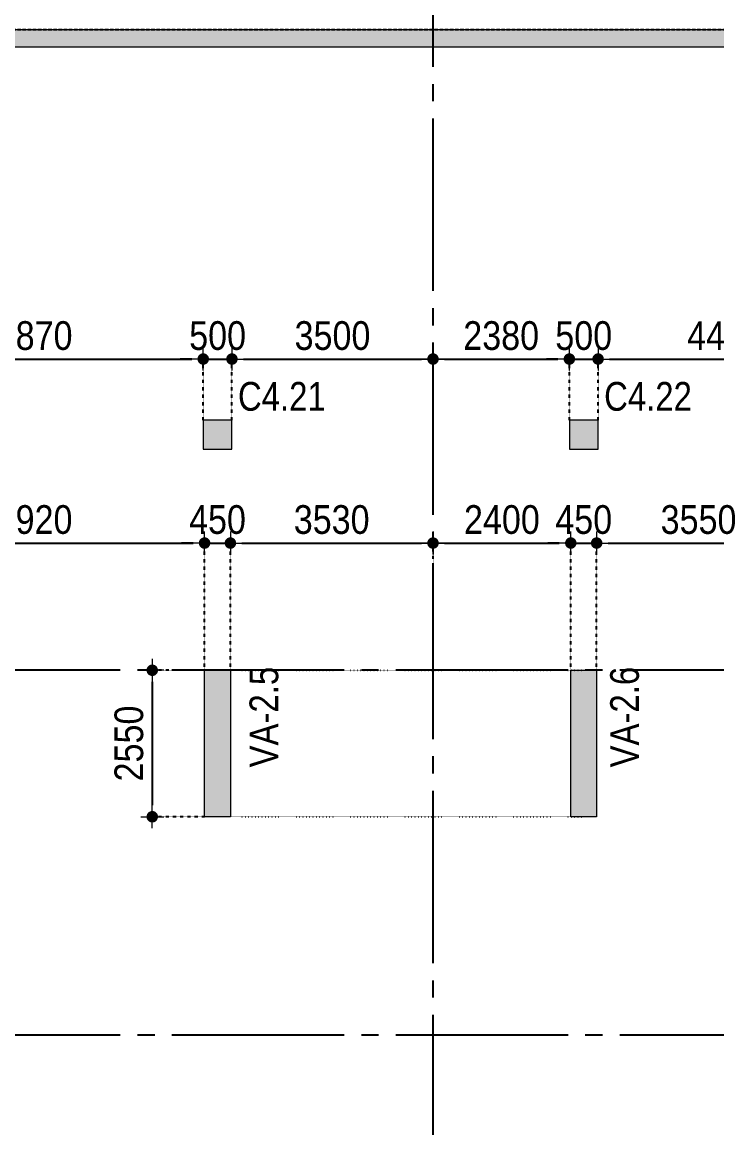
# Model space of a CAD drawing. Header units: millimetres. Extents: x -3973692 to -2843767, y 592734 to 838475.
# Drawn here: x -3717502 to -3705400, y 754266 to 773512 of the extents above; entities that cross this region are included whole.
import ezdxf
from ezdxf.enums import TextEntityAlignment as Align

# ---------------------------------------------------------------- set-up
doc = ezdxf.new("R2010")
doc.units = ezdxf.units.MM
doc.header["$MEASUREMENT"] = 0
doc.header["$PDMODE"] = 3
doc.header["$PDSIZE"] = -20
for name, pattern in [('CHG_XX_Cot_Ham 1$0$MB_Luoi truc$0$HTT Hidden 21', [3, 2, -1]), ('CHG_XX_Luoi truc$0$MB_Luoi truc$0$Center101', [13, 10, -1, 1, -1]), ('DIVIDE2', [15.875, 6.35, -3.175, 0, -3.175, 0, -3.175]), ('DOT2', [0.125, 0, -0.125]), ('HIDDEN5', [2.8375, 1.25, -1.5875])]:
    doc.linetypes.add(name, pattern=pattern)
doc.layers.get('0').update_dxf_attribs({"lineweight": 9})
doc.layers.get('Defpoints').update_dxf_attribs({"color": 10, "lineweight": 0})
for name, color, linetype, lineweight in [("'S_General_Dim_1", 1, 'Continuous', 18), ("'S_General_Divide_3 Intermediate", 3, 'DIVIDE2', 40), ('CHG_XX_Cot_Ham 1$0$Ap0302_PC', 150, 'Continuous', 9), ('CHG_XX_Cot_Ham 1$0$Ap0302_PC @ 1', 150, 'Continuous', 9), ('CHG_XX_Cot_Ham 1$0$Ap0302_PC @ 150 VP1', 150, 'Continuous', 9), ('CHG_XX_Cot_Ham 1$0$Ap0302_PC @ 150 VP2', 150, 'Continuous', 9), ('CHG_XX_Cot_Ham 1$0$Ap0302_PC @ 150 VP3', 150, 'Continuous', 9), ('CHG_XX_Cot_Ham 1$0$Ap0302_PC @ 150 VP4', 150, 'Continuous', 9), ('CHG_XX_Cot_Ham 1$0$Ap0302_PC @ 150 VP5', 150, 'Continuous', 9), ('CHG_XX_Cot_Ham 1$0$Ap0302_PC @ 150 VP6', 150, 'Continuous', 9), ('CHG_XX_Cot_Ham 1$0$Ap0302_PC @ 150 VP7', 150, 'Continuous', 9), ('CHG_XX_Cot_Ham 1$0$Ap0302_PC @ 150 VP8', 150, 'Continuous', 9), ('CHG_XX_Cot_Ham 1$0$Ap0302_PC @ 150 VP9', 150, 'Continuous', 9), ('CHG_XX_Cot_Ham 1$0$Ap0302_PC @ 150 VPModel', 150, 'Continuous', 9), ('CHG_XX_Cot_Ham 1$0$Ap0311_H', 8, 'Continuous', 15), ('CHG_XX_Cot_Ham 1$0$S_Concrete_Cont_2 Normal', 2, 'Continuous', 13), ('TEXT', 7, 'Continuous', 15)]:
    doc.layers.add(name, color=color, linetype=linetype, lineweight=lineweight)
for name, color, linetype in [('CHG_XX_Cot_Ham 1$0$MB_Cot ham$0$Concrete Line', 6, 'Continuous'), ('CHG_XX_Cot_Ham 1$0$mb_cot tang 1-3$0$Concrete Line', 6, 'Continuous'), ('CHG_XX_Luoi truc$0$Grid', 34, 'Continuous'), ('CHG_XX_Luoi truc$0$Grid Line', 251, 'CHG_XX_Luoi truc$0$MB_Luoi truc$0$Center101'), ('dim', 1, 'Continuous')]:
    doc.layers.add(name, color=color, linetype=linetype)
doc.styles.add('arial', font='arial.ttf', dxfattribs={"width": 0.85})
doc.styles.add('CHG_XX_Luoi truc$0$MB_Luoi truc$0$Grid A-F$0$VNI-HelveCB', font='')
doc.styles.add('TTP-HelCon', font='')
doc.styles.get('CHG_XX_Luoi truc$0$MB_Luoi truc$0$Grid A-F$0$VNI-HelveCB').set_extended_font_data('VNI-Helve-Condense', bold=True)
doc.styles.get('TTP-HelCon').set_extended_font_data('VNI-Helve-Condense')
doc.dimstyles.new('200', dxfattribs={"dimscale": 200, "dimtxt": 2.5, "dimasz": 1, "dimexe": 0, "dimexo": 0, "dimgap": 0.75, "dimtad": 1, "dimdec": 0, "dimrnd": 10, "dimzin": 9, "dimdsep": 46, "dimtxsty": 'arial', "dimblk1": 'DIMDOT', "dimblk2": 'DIMDOT', "dimsah": 1, "dimcen": 2, "dimdle": 3, "dimclre": 8, "dimclrt": 2, "dimadec": 0, "dimazin": 0, "dimtfac": 1, "dimtdec": 0, "dimtix": 1, "dimtmove": 2, "dimatfit": 3, "dimldrblk": 'DIMPIJL', "dimfxl": 1, "dimtvp": 1.8, "dimtolj": 1, "dimtzin": 0, "dimarcsym": 0})

# ---------------------------------------------------------------- blocks, each defined once
blk = doc.blocks.new('*U2841')
at = {"layer": 'CHG_XX_Luoi truc$0$Grid Line'}
blk.add_line((0, 0), (0, 608), dxfattribs=at)
at = {"layer": 'CHG_XX_Luoi truc$0$Grid', "lineweight": -2, "style": 'CHG_XX_Luoi truc$0$MB_Luoi truc$0$Grid A-F$0$VNI-HelveCB'}
for tag, p in [('GRIDSUB', (0, 617)), ('GRID', (0, -9))]:
    blk.add_attdef(tag, text='', height=5, dxfattribs=at).set_placement(p, align=Align.MIDDLE)
blk = doc.blocks.new('*U2843')
at = {"layer": 'CHG_XX_Luoi truc$0$Grid Line'}
blk.add_line((0, 0), (0, 438), dxfattribs=at)
at = {"layer": 'CHG_XX_Luoi truc$0$Grid', "lineweight": -2, "style": 'CHG_XX_Luoi truc$0$MB_Luoi truc$0$Grid A-F$0$VNI-HelveCB'}
for tag, p in [('GRIDSUB', (0, 447)), ('GRID', (0, -9))]:
    blk.add_attdef(tag, text='', height=5, dxfattribs=at).set_placement(p, align=Align.MIDDLE)
blk = doc.blocks.new('CHG_XX_Luoi truc')
at = {"layer": 'CHG_XX_Luoi truc$0$Grid', "xscale": 300, "yscale": 300, "zscale": 300}
blk.add_blockref('*U2841', (38150, -12747), dxfattribs=at)
at = {"layer": 'CHG_XX_Luoi truc$0$Grid', "xscale": 300.0000000000013, "yscale": 300.0000000000013, "zscale": 300.0000000000013, "rotation": 90}
for p in [(110703, 152250), (110703, 145900)]:
    blk.add_blockref('*U2843', p, dxfattribs=at)
blk = doc.blocks.new('*U3241')
at = {"layer": 'CHG_XX_Cot_Ham 1$0$Ap0302_PC @ 1'}
h = blk.add_hatch(color=256, dxfattribs=at)
h.dxf.hatch_style = 1
h.paths.add_polyline_path([(450, 0), (0, 0), (0, -2550), (450, -2550)])
at = {"layer": 'CHG_XX_Cot_Ham 1$0$Ap0302_PC @ 150 VP1'}
h = blk.add_hatch(color=256, dxfattribs=at)
h.dxf.hatch_style = 1
h.paths.add_polyline_path([(450, 0), (0, 0), (0, -2550), (450, -2550)])
at = {"layer": 'CHG_XX_Cot_Ham 1$0$Ap0302_PC @ 150 VP2'}
h = blk.add_hatch(color=256, dxfattribs=at)
h.dxf.hatch_style = 1
h.paths.add_polyline_path([(450, 0), (0, 0), (0, -2550), (450, -2550)])
at = {"layer": 'CHG_XX_Cot_Ham 1$0$Ap0302_PC @ 150 VP3'}
h = blk.add_hatch(color=256, dxfattribs=at)
h.dxf.hatch_style = 1
h.paths.add_polyline_path([(450, 0), (0, 0), (0, -2550), (450, -2550)])
at = {"layer": 'CHG_XX_Cot_Ham 1$0$Ap0302_PC @ 150 VP4'}
h = blk.add_hatch(color=256, dxfattribs=at)
h.dxf.hatch_style = 1
h.paths.add_polyline_path([(450, 0), (0, 0), (0, -2550), (450, -2550)])
at = {"layer": 'CHG_XX_Cot_Ham 1$0$Ap0302_PC @ 150 VP5'}
h = blk.add_hatch(color=256, dxfattribs=at)
h.dxf.hatch_style = 1
h.paths.add_polyline_path([(450, 0), (0, 0), (0, -2550), (450, -2550)])
at = {"layer": 'CHG_XX_Cot_Ham 1$0$Ap0302_PC @ 150 VP6'}
h = blk.add_hatch(color=256, dxfattribs=at)
h.dxf.hatch_style = 1
h.paths.add_polyline_path([(450, 0), (0, 0), (0, -2550), (450, -2550)])
at = {"layer": 'CHG_XX_Cot_Ham 1$0$Ap0302_PC @ 150 VP7'}
h = blk.add_hatch(color=256, dxfattribs=at)
h.dxf.hatch_style = 1
h.paths.add_polyline_path([(450, 0), (0, 0), (0, -2550), (450, -2550)])
at = {"layer": 'CHG_XX_Cot_Ham 1$0$Ap0302_PC @ 150 VP8'}
h = blk.add_hatch(color=256, dxfattribs=at)
h.dxf.hatch_style = 1
h.paths.add_polyline_path([(450, 0), (0, 0), (0, -2550), (450, -2550)])
at = {"layer": 'CHG_XX_Cot_Ham 1$0$Ap0302_PC @ 150 VP9'}
h = blk.add_hatch(color=256, dxfattribs=at)
h.dxf.hatch_style = 1
h.paths.add_polyline_path([(450, 0), (0, 0), (0, -2550), (450, -2550)])
at = {"layer": 'CHG_XX_Cot_Ham 1$0$Ap0302_PC @ 150 VPModel'}
h = blk.add_hatch(color=256, dxfattribs=at)
h.dxf.hatch_style = 1
h.paths.add_polyline_path([(450, 0), (0, 0), (0, -2550), (450, -2550)])
blk = doc.blocks.new('CHG_XX_Cot_Ham 1$0$Block A_C450x2250')
at = {"layer": 'CHG_XX_Cot_Ham 1$0$Ap0302_PC'}
blk.add_lwpolyline([(450, -2550), (0, -2550), (0, 0), (450, 0)], close=True, dxfattribs=at)
blk.add_blockref('*U3241', (0, 0), dxfattribs=at)
blk = doc.blocks.new('*U3243')
at = {"layer": 'CHG_XX_Cot_Ham 1$0$Ap0302_PC @ 1'}
h = blk.add_hatch(color=3, dxfattribs=at)
h.dxf.hatch_style = 1
h.paths.add_polyline_path([(-250, -250), (-250, 250), (250, 250), (250, -250)])
at = {"layer": 'CHG_XX_Cot_Ham 1$0$Ap0302_PC @ 150 VP1'}
h = blk.add_hatch(color=3, dxfattribs=at)
h.dxf.hatch_style = 1
h.paths.add_polyline_path([(-250, -250), (-250, 250), (250, 250), (250, -250)])
at = {"layer": 'CHG_XX_Cot_Ham 1$0$Ap0302_PC @ 150 VP2'}
h = blk.add_hatch(color=3, dxfattribs=at)
h.dxf.hatch_style = 1
h.paths.add_polyline_path([(-250, -250), (-250, 250), (250, 250), (250, -250)])
at = {"layer": 'CHG_XX_Cot_Ham 1$0$Ap0302_PC @ 150 VP3'}
h = blk.add_hatch(color=3, dxfattribs=at)
h.dxf.hatch_style = 1
h.paths.add_polyline_path([(-250, -250), (-250, 250), (250, 250), (250, -250)])
at = {"layer": 'CHG_XX_Cot_Ham 1$0$Ap0302_PC @ 150 VP4'}
h = blk.add_hatch(color=3, dxfattribs=at)
h.dxf.hatch_style = 1
h.paths.add_polyline_path([(-250, -250), (-250, 250), (250, 250), (250, -250)])
at = {"layer": 'CHG_XX_Cot_Ham 1$0$Ap0302_PC @ 150 VP5'}
h = blk.add_hatch(color=3, dxfattribs=at)
h.dxf.hatch_style = 1
h.paths.add_polyline_path([(-250, -250), (-250, 250), (250, 250), (250, -250)])
at = {"layer": 'CHG_XX_Cot_Ham 1$0$Ap0302_PC @ 150 VP6'}
h = blk.add_hatch(color=3, dxfattribs=at)
h.dxf.hatch_style = 1
h.paths.add_polyline_path([(-250, -250), (-250, 250), (250, 250), (250, -250)])
at = {"layer": 'CHG_XX_Cot_Ham 1$0$Ap0302_PC @ 150 VP7'}
h = blk.add_hatch(color=3, dxfattribs=at)
h.dxf.hatch_style = 1
h.paths.add_polyline_path([(-250, -250), (-250, 250), (250, 250), (250, -250)])
at = {"layer": 'CHG_XX_Cot_Ham 1$0$Ap0302_PC @ 150 VP8'}
h = blk.add_hatch(color=3, dxfattribs=at)
h.dxf.hatch_style = 1
h.paths.add_polyline_path([(-250, -250), (-250, 250), (250, 250), (250, -250)])
at = {"layer": 'CHG_XX_Cot_Ham 1$0$Ap0302_PC @ 150 VP9'}
h = blk.add_hatch(color=3, dxfattribs=at)
h.dxf.hatch_style = 1
h.paths.add_polyline_path([(-250, -250), (-250, 250), (250, 250), (250, -250)])
at = {"layer": 'CHG_XX_Cot_Ham 1$0$Ap0302_PC @ 150 VPModel'}
h = blk.add_hatch(color=3, dxfattribs=at)
h.dxf.hatch_style = 1
h.paths.add_polyline_path([(-250, -250), (-250, 250), (250, 250), (250, -250)])
blk = doc.blocks.new('CHG_XX_Cot_Ham 1$0$500x500')
at = {"layer": 'CHG_XX_Cot_Ham 1$0$Ap0302_PC'}
blk.add_lwpolyline([(250, -250), (250, 250), (-250, 250), (-250, -250)], close=True, dxfattribs=at)
blk.add_blockref('*U3243', (0, 0), dxfattribs=at)
blk = doc.blocks.new('CHG_XX_Cot_Ham 1')
at = {"layer": 'CHG_XX_Cot_Ham 1$0$Ap0311_H'}
h = blk.add_hatch(color=256, dxfattribs=at)
h.dxf.hatch_style = 1
h.paths.add_polyline_path([(99639.2, 163400), (-10900, 163400), (-10900, 85450), (-300, 85450), (-300, 84050), (32350, 84050), (32350, -9000), (103575.5, -9000), (106050, -6022), (106050, 158254.3)])
h.paths.add_polyline_path([(99533.7, 163100), (105750, 158110.4), (105750, 90450), (105650, 90450), (105650, 90450), (105750, 90450), (105750, 13850), (105750, 13825.9), (105750, -5913.6), (103434.7, -8700), (93600, -8700), (32650, -8700), (32650, 84350), (0, 84350), (0, 85750), (-10600, 85750), (-10600, 163100), (93600, 163100)], flags=16)
at = {"layer": 'CHG_XX_Cot_Ham 1$0$Ap0302_PC'}
blk.add_lwpolyline([(32350, 84050), (-300, 84050), (-300, 85450), (-10900, 85450), (-10900, 163400), (99639.2, 163400), (106050, 158254.3), (106050, -6022), (103575.5, -9000), (32350, -9000)], close=True, dxfattribs=at)
blk.add_lwpolyline([(105750, 90444), (105750, -5913.6), (103434.7, -8700), (32650, -8700), (32650, 84350), (0, 84350), (0, 85750), (-10600, 85750), (-10600, 163100), (99533.7, 163100), (105750, 158110.4), (105750, 127475.9)], dxfattribs=at)
at = {"layer": 'CHG_XX_Cot_Ham 1$0$MB_Cot ham$0$Concrete Line', "linetype": 'CHG_XX_Cot_Ham 1$0$MB_Luoi truc$0$HTT Hidden 21'}
blk.add_lwpolyline([(99639.2, 163400), (106050, 158254.3), (106050, -6022), (103575.5, -9000), (32350, -9000), (32350, 84050), (-300, 84050), (-300, 85450), (-10900, 85450), (-10900, 163400)], close=True, dxfattribs=at)
at = {"layer": 'CHG_XX_Cot_Ham 1$0$Ap0302_PC'}
for p in [(34171, 152250), (40550, 152250)]:
    blk.add_blockref('CHG_XX_Cot_Ham 1$0$Block A_C450x2250', p, dxfattribs=at)
at = {"layer": 'CHG_XX_Cot_Ham 1$0$mb_cot tang 1-3$0$Concrete Line'}
blk.add_blockref('CHG_XX_Luoi truc', (0, 0), dxfattribs=at)
at = {"layer": 'CHG_XX_Cot_Ham 1$0$S_Concrete_Cont_2 Normal'}
for p in [(34398, 156350), (40775, 156350)]:
    blk.add_blockref('CHG_XX_Cot_Ham 1$0$500x500', p, dxfattribs=at)
blk = doc.blocks.new('a')
at = {"layer": 'TEXT', "color": 3, "style": 'TTP-HelCon'}
for s, p in [('VA-2.5', (35454, -1691)), ('VA-2.6', (41736, -1691))]:
    blk.add_text(s, height=500, rotation=90, dxfattribs=at).set_placement(p)
blk = doc.blocks.new('DIMDOT')
for p, q in [((0, -1), (0, 1)), ((1, 0), (-1, 0))]:
    blk.add_line(p, q)
at = {"const_width": 0.5}
blk.add_lwpolyline([(-0.25, 0, 1), (0.25, 0, 1)], format="xyb", close=True, dxfattribs=at)
blk = doc.blocks.new('*D1204')
at = {"layer": "'S_General_Dim_1", "color": 8, "linetype": 'HIDDEN5', "lineweight": -2, "transparency": 16777216}
for p, q in [((-3720246, 762831), (-3720246, 764445)), ((-3714324, 762231), (-3714324, 764445))]:
    blk.add_line(p, q, dxfattribs=at)
at = {"layer": "'S_General_Dim_1", "color": 0, "lineweight": -2, "transparency": 16777216}
blk.add_line((-3720046, 764445), (-3714524, 764445), dxfattribs=at)
at = {"layer": 'Defpoints', "color": 0, "transparency": 16777216}
for p in [(-3714324, 764445), (-3720246, 762831), (-3714324, 762231)]:
    blk.add_point(p, dxfattribs=at)
at = {"layer": "'S_General_Dim_1", "color": 0, "lineweight": -2, "transparency": 16777216, "xscale": 200, "yscale": 200, "zscale": 200, "rotation": 180}
blk.add_blockref('DIMDOT', (-3720246, 764445), dxfattribs=at)
at = {"layer": "'S_General_Dim_1", "color": 0, "lineweight": -2, "transparency": 16777216, "xscale": 200, "yscale": 200, "zscale": 200}
blk.add_blockref('DIMDOT', (-3714324, 764445), dxfattribs=at)
at = {"layer": "'S_General_Dim_1", "color": 2, "transparency": 16777216, "insert": (-3717285, 764851), "char_height": 500, "attachment_point": 5, "style": 'arial'}
blk.add_mtext('\\A1;5920', dxfattribs=at)
blk = doc.blocks.new('DIMPIJL')
at = {"linetype": 'ByBlock'}
blk.add_solid([(-2.5, 0.417), (-2.5, -0.417), (0, 0)], dxfattribs=at)
blk = doc.blocks.new('*D1205')
at = {"layer": "'S_General_Dim_1", "color": 0, "lineweight": -2, "transparency": 16777216}
for p, q in [((-3714524, 764445), (-3714724, 764445)), ((-3714324, 764445), (-3713874, 764445)), ((-3713674, 764445), (-3713474, 764445))]:
    blk.add_line(p, q, dxfattribs=at)
at = {"layer": "'S_General_Dim_1", "color": 8, "linetype": 'HIDDEN5', "lineweight": -2, "transparency": 16777216}
for p, q in [((-3714324, 762231), (-3714324, 764445)), ((-3713874, 762231), (-3713874, 764445))]:
    blk.add_line(p, q, dxfattribs=at)
at = {"layer": 'Defpoints', "color": 0, "transparency": 16777216}
for p in [(-3713874, 764445), (-3714324, 762231), (-3713874, 762231)]:
    blk.add_point(p, dxfattribs=at)
at = {"layer": "'S_General_Dim_1", "color": 0, "lineweight": -2, "transparency": 16777216, "xscale": 200, "yscale": 200, "zscale": 200}
blk.add_blockref('DIMDOT', (-3714324, 764445), dxfattribs=at)
at = {"layer": "'S_General_Dim_1", "color": 0, "lineweight": -2, "transparency": 16777216, "xscale": 200, "yscale": 200, "zscale": 200, "rotation": 180}
blk.add_blockref('DIMDOT', (-3713874, 764445), dxfattribs=at)
at = {"layer": "'S_General_Dim_1", "color": 2, "transparency": 16777216, "insert": (-3714099, 764851), "char_height": 500, "attachment_point": 5, "style": 'arial'}
blk.add_mtext('\\A1;450', dxfattribs=at)
blk = doc.blocks.new('*D1206')
at = {"layer": "'S_General_Dim_1", "color": 8, "linetype": 'HIDDEN5', "lineweight": -2, "transparency": 16777216}
for p, q in [((-3713874, 762231), (-3713874, 764445)), ((-3710345, 762831), (-3710345, 764445))]:
    blk.add_line(p, q, dxfattribs=at)
at = {"layer": "'S_General_Dim_1", "color": 0, "lineweight": -2, "transparency": 16777216}
blk.add_line((-3713674, 764445), (-3710545, 764445), dxfattribs=at)
at = {"layer": 'Defpoints', "color": 0, "transparency": 16777216}
for p in [(-3710345, 764445), (-3710345, 762831), (-3713874, 762231)]:
    blk.add_point(p, dxfattribs=at)
at = {"layer": "'S_General_Dim_1", "color": 0, "lineweight": -2, "transparency": 16777216, "xscale": 200, "yscale": 200, "zscale": 200, "rotation": 180}
blk.add_blockref('DIMDOT', (-3713874, 764445), dxfattribs=at)
at = {"layer": "'S_General_Dim_1", "color": 0, "lineweight": -2, "transparency": 16777216, "xscale": 200, "yscale": 200, "zscale": 200}
blk.add_blockref('DIMDOT', (-3710345, 764445), dxfattribs=at)
at = {"layer": "'S_General_Dim_1", "color": 2, "transparency": 16777216, "insert": (-3712110, 764851), "char_height": 500, "attachment_point": 5, "style": 'arial'}
blk.add_mtext('\\A1;3530', dxfattribs=at)
blk = doc.blocks.new('*D1207')
at = {"layer": "'S_General_Dim_1", "color": 8, "linetype": 'HIDDEN5', "lineweight": -2, "transparency": 16777216}
for p, q in [((-3710345, 762831), (-3710345, 764445)), ((-3707945, 762231), (-3707945, 764445))]:
    blk.add_line(p, q, dxfattribs=at)
at = {"layer": "'S_General_Dim_1", "color": 0, "lineweight": -2, "transparency": 16777216}
blk.add_line((-3710145, 764445), (-3708145, 764445), dxfattribs=at)
at = {"layer": 'Defpoints', "color": 0, "transparency": 16777216}
for p in [(-3707945, 764445), (-3710345, 762831), (-3707945, 762231)]:
    blk.add_point(p, dxfattribs=at)
at = {"layer": "'S_General_Dim_1", "color": 0, "lineweight": -2, "transparency": 16777216, "xscale": 200, "yscale": 200, "zscale": 200, "rotation": 180}
blk.add_blockref('DIMDOT', (-3710345, 764445), dxfattribs=at)
at = {"layer": "'S_General_Dim_1", "color": 0, "lineweight": -2, "transparency": 16777216, "xscale": 200, "yscale": 200, "zscale": 200}
blk.add_blockref('DIMDOT', (-3707945, 764445), dxfattribs=at)
at = {"layer": "'S_General_Dim_1", "color": 2, "transparency": 16777216, "insert": (-3709145, 764851), "char_height": 500, "attachment_point": 5, "style": 'arial'}
blk.add_mtext('\\A1;2400', dxfattribs=at)
blk = doc.blocks.new('*D1208')
at = {"layer": "'S_General_Dim_1", "color": 0, "lineweight": -2, "transparency": 16777216}
for p, q in [((-3708145, 764445), (-3708345, 764445)), ((-3707945, 764445), (-3707495, 764445)), ((-3707295, 764445), (-3707095, 764445))]:
    blk.add_line(p, q, dxfattribs=at)
at = {"layer": "'S_General_Dim_1", "color": 8, "linetype": 'HIDDEN5', "lineweight": -2, "transparency": 16777216}
for p, q in [((-3707945, 762231), (-3707945, 764445)), ((-3707495, 762231), (-3707495, 764445))]:
    blk.add_line(p, q, dxfattribs=at)
at = {"layer": 'Defpoints', "color": 0, "transparency": 16777216}
for p in [(-3707495, 764445), (-3707945, 762231), (-3707495, 762231)]:
    blk.add_point(p, dxfattribs=at)
at = {"layer": "'S_General_Dim_1", "color": 0, "lineweight": -2, "transparency": 16777216, "xscale": 200, "yscale": 200, "zscale": 200}
blk.add_blockref('DIMDOT', (-3707945, 764445), dxfattribs=at)
at = {"layer": "'S_General_Dim_1", "color": 0, "lineweight": -2, "transparency": 16777216, "xscale": 200, "yscale": 200, "zscale": 200, "rotation": 180}
blk.add_blockref('DIMDOT', (-3707495, 764445), dxfattribs=at)
at = {"layer": "'S_General_Dim_1", "color": 2, "transparency": 16777216, "insert": (-3707720, 764851), "char_height": 500, "attachment_point": 5, "style": 'arial'}
blk.add_mtext('\\A1;450', dxfattribs=at)
blk = doc.blocks.new('*D1188')
at = {"layer": "'S_General_Dim_1", "color": 8, "linetype": 'HIDDEN5', "lineweight": -2, "transparency": 16777216}
for p, q in [((-3707495, 762231), (-3707495, 764445)), ((-3703945, 762831), (-3703945, 764445))]:
    blk.add_line(p, q, dxfattribs=at)
at = {"layer": "'S_General_Dim_1", "color": 0, "lineweight": -2, "transparency": 16777216}
blk.add_line((-3707295, 764445), (-3704145, 764445), dxfattribs=at)
at = {"layer": 'Defpoints', "color": 0, "transparency": 16777216}
for p in [(-3703945, 764445), (-3703945, 762831), (-3707495, 762231)]:
    blk.add_point(p, dxfattribs=at)
at = {"layer": "'S_General_Dim_1", "color": 0, "lineweight": -2, "transparency": 16777216, "xscale": 200, "yscale": 200, "zscale": 200, "rotation": 180}
blk.add_blockref('DIMDOT', (-3707495, 764445), dxfattribs=at)
at = {"layer": "'S_General_Dim_1", "color": 0, "lineweight": -2, "transparency": 16777216, "xscale": 200, "yscale": 200, "zscale": 200}
blk.add_blockref('DIMDOT', (-3703945, 764445), dxfattribs=at)
at = {"layer": "'S_General_Dim_1", "color": 2, "transparency": 16777216, "insert": (-3705720, 764851), "char_height": 500, "attachment_point": 5, "style": 'arial'}
blk.add_mtext('\\A1;3550', dxfattribs=at)
blk = doc.blocks.new('*D1194')
at = {"layer": "'S_General_Dim_1", "color": 8, "linetype": 'HIDDEN5', "lineweight": -2, "transparency": 16777216}
for p, q in [((-3714325, 762231), (-3715235, 762231)), ((-3714325, 759681), (-3715235, 759681))]:
    blk.add_line(p, q, dxfattribs=at)
at = {"layer": "'S_General_Dim_1", "color": 0, "lineweight": -2, "transparency": 16777216}
blk.add_line((-3715235, 762031), (-3715235, 759881), dxfattribs=at)
at = {"layer": 'Defpoints', "color": 0, "transparency": 16777216}
for p in [(-3714325, 762231), (-3715235, 759681), (-3714325, 759681)]:
    blk.add_point(p, dxfattribs=at)
at = {"layer": "'S_General_Dim_1", "color": 0, "lineweight": -2, "transparency": 16777216, "xscale": 200, "yscale": 200, "zscale": 200}
for p, rotation in [((-3715235, 762231), 90), ((-3715235, 759681), 270)]:
    blk.add_blockref('DIMDOT', p, dxfattribs=dict(at, rotation=rotation))
at = {"layer": "'S_General_Dim_1", "color": 2, "transparency": 16777216, "insert": (-3715640, 760956), "char_height": 500, "attachment_point": 5, "rotation": 90, "style": 'arial'}
blk.add_mtext('\\A1;2550', dxfattribs=at)
blk = doc.blocks.new('PODIUM')
at = {"layer": 'TEXT', "color": 6, "style": 'TTP-HelCon'}
for s, p in [('C4.21', (-42693, 90623)), ('C4.22', (-36316, 90623))]:
    blk.add_text(s, height=500, dxfattribs=at).set_placement(p)
blk = doc.blocks.new('*D2688')
at = {"layer": "'S_General_Dim_1", "color": 8, "linetype": 'HIDDEN5', "lineweight": -2, "transparency": 16777216}
for p, q in [((-3720220, 766581), (-3720220, 767648)), ((-3714347, 766581), (-3714347, 767648))]:
    blk.add_line(p, q, dxfattribs=at)
at = {"layer": "'S_General_Dim_1", "color": 0, "lineweight": -2, "transparency": 16777216}
blk.add_line((-3720020, 767648), (-3714547, 767648), dxfattribs=at)
at = {"layer": 'Defpoints', "color": 0, "transparency": 16777216}
for p in [(-3714347, 767648), (-3720220, 766581), (-3714347, 766581)]:
    blk.add_point(p, dxfattribs=at)
at = {"layer": "'S_General_Dim_1", "color": 0, "lineweight": -2, "transparency": 16777216, "xscale": 200, "yscale": 200, "zscale": 200, "rotation": 180}
blk.add_blockref('DIMDOT', (-3720220, 767648), dxfattribs=at)
at = {"layer": "'S_General_Dim_1", "color": 0, "lineweight": -2, "transparency": 16777216, "xscale": 200, "yscale": 200, "zscale": 200}
blk.add_blockref('DIMDOT', (-3714347, 767648), dxfattribs=at)
at = {"layer": "'S_General_Dim_1", "color": 2, "transparency": 16777216, "insert": (-3717284, 768053), "char_height": 500, "attachment_point": 5, "style": 'arial'}
blk.add_mtext('\\A1;5870', dxfattribs=at)
blk = doc.blocks.new('*D2689')
at = {"layer": "'S_General_Dim_1", "color": 0, "lineweight": -2, "transparency": 16777216}
for p, q in [((-3714547, 767648), (-3714747, 767648)), ((-3714347, 767648), (-3713847, 767648)), ((-3713647, 767648), (-3713447, 767648))]:
    blk.add_line(p, q, dxfattribs=at)
at = {"layer": "'S_General_Dim_1", "color": 8, "linetype": 'HIDDEN5', "lineweight": -2, "transparency": 16777216}
for p, q in [((-3714347, 766581), (-3714347, 767648)), ((-3713847, 766581), (-3713847, 767648))]:
    blk.add_line(p, q, dxfattribs=at)
at = {"layer": 'Defpoints', "color": 0, "transparency": 16777216}
for p in [(-3713847, 767648), (-3714347, 766581), (-3713847, 766581)]:
    blk.add_point(p, dxfattribs=at)
at = {"layer": "'S_General_Dim_1", "color": 0, "lineweight": -2, "transparency": 16777216, "xscale": 200, "yscale": 200, "zscale": 200}
blk.add_blockref('DIMDOT', (-3714347, 767648), dxfattribs=at)
at = {"layer": "'S_General_Dim_1", "color": 0, "lineweight": -2, "transparency": 16777216, "xscale": 200, "yscale": 200, "zscale": 200, "rotation": 180}
blk.add_blockref('DIMDOT', (-3713847, 767648), dxfattribs=at)
at = {"layer": "'S_General_Dim_1", "color": 2, "transparency": 16777216, "insert": (-3714097, 768053), "char_height": 500, "attachment_point": 5, "style": 'arial'}
blk.add_mtext('\\A1;500', dxfattribs=at)
blk = doc.blocks.new('*D2690')
at = {"layer": "'S_General_Dim_1", "color": 8, "linetype": 'HIDDEN5', "lineweight": -2, "transparency": 16777216}
for p, q in [((-3713847, 766581), (-3713847, 767648)), ((-3710345, 766381), (-3710345, 767648))]:
    blk.add_line(p, q, dxfattribs=at)
at = {"layer": "'S_General_Dim_1", "color": 0, "lineweight": -2, "transparency": 16777216}
blk.add_line((-3713647, 767648), (-3710545, 767648), dxfattribs=at)
at = {"layer": 'Defpoints', "color": 0, "transparency": 16777216}
for p in [(-3710345, 767648), (-3713847, 766581), (-3710345, 766381)]:
    blk.add_point(p, dxfattribs=at)
at = {"layer": "'S_General_Dim_1", "color": 0, "lineweight": -2, "transparency": 16777216, "xscale": 200, "yscale": 200, "zscale": 200, "rotation": 180}
blk.add_blockref('DIMDOT', (-3713847, 767648), dxfattribs=at)
at = {"layer": "'S_General_Dim_1", "color": 0, "lineweight": -2, "transparency": 16777216, "xscale": 200, "yscale": 200, "zscale": 200}
blk.add_blockref('DIMDOT', (-3710345, 767648), dxfattribs=at)
at = {"layer": "'S_General_Dim_1", "color": 2, "transparency": 16777216, "insert": (-3712096, 768053), "char_height": 500, "attachment_point": 5, "style": 'arial'}
blk.add_mtext('\\A1;3500', dxfattribs=at)
blk = doc.blocks.new('*D2691')
at = {"layer": "'S_General_Dim_1", "color": 8, "linetype": 'HIDDEN5', "lineweight": -2, "transparency": 16777216}
for p, q in [((-3710345, 766381), (-3710345, 767648)), ((-3707970, 766581), (-3707970, 767648))]:
    blk.add_line(p, q, dxfattribs=at)
at = {"layer": "'S_General_Dim_1", "color": 0, "lineweight": -2, "transparency": 16777216}
blk.add_line((-3710145, 767648), (-3708170, 767648), dxfattribs=at)
at = {"layer": 'Defpoints', "color": 0, "transparency": 16777216}
for p in [(-3707970, 767648), (-3707970, 766581), (-3710345, 766381)]:
    blk.add_point(p, dxfattribs=at)
at = {"layer": "'S_General_Dim_1", "color": 0, "lineweight": -2, "transparency": 16777216, "xscale": 200, "yscale": 200, "zscale": 200, "rotation": 180}
blk.add_blockref('DIMDOT', (-3710345, 767648), dxfattribs=at)
at = {"layer": "'S_General_Dim_1", "color": 0, "lineweight": -2, "transparency": 16777216, "xscale": 200, "yscale": 200, "zscale": 200}
blk.add_blockref('DIMDOT', (-3707970, 767648), dxfattribs=at)
at = {"layer": "'S_General_Dim_1", "color": 2, "transparency": 16777216, "insert": (-3709158, 768053), "char_height": 500, "attachment_point": 5, "style": 'arial'}
blk.add_mtext('\\A1;2380', dxfattribs=at)
blk = doc.blocks.new('*D2692')
at = {"layer": "'S_General_Dim_1", "color": 0, "lineweight": -2, "transparency": 16777216}
for p, q in [((-3708170, 767648), (-3708370, 767648)), ((-3707970, 767648), (-3707470, 767648)), ((-3707270, 767648), (-3707070, 767648))]:
    blk.add_line(p, q, dxfattribs=at)
at = {"layer": "'S_General_Dim_1", "color": 8, "linetype": 'HIDDEN5', "lineweight": -2, "transparency": 16777216}
for p, q in [((-3707970, 766581), (-3707970, 767648)), ((-3707470, 766581), (-3707470, 767648))]:
    blk.add_line(p, q, dxfattribs=at)
at = {"layer": 'Defpoints', "color": 0, "transparency": 16777216}
for p in [(-3707470, 767648), (-3707970, 766581), (-3707470, 766581)]:
    blk.add_point(p, dxfattribs=at)
at = {"layer": "'S_General_Dim_1", "color": 0, "lineweight": -2, "transparency": 16777216, "xscale": 200, "yscale": 200, "zscale": 200}
blk.add_blockref('DIMDOT', (-3707970, 767648), dxfattribs=at)
at = {"layer": "'S_General_Dim_1", "color": 0, "lineweight": -2, "transparency": 16777216, "xscale": 200, "yscale": 200, "zscale": 200, "rotation": 180}
blk.add_blockref('DIMDOT', (-3707470, 767648), dxfattribs=at)
at = {"layer": "'S_General_Dim_1", "color": 2, "transparency": 16777216, "insert": (-3707720, 768053), "char_height": 500, "attachment_point": 5, "style": 'arial'}
blk.add_mtext('\\A1;500', dxfattribs=at)
blk = doc.blocks.new('*D2693')
at = {"layer": "'S_General_Dim_1", "color": 8, "linetype": 'HIDDEN5', "lineweight": -2, "transparency": 16777216}
for p, q in [((-3707470, 766581), (-3707470, 767648)), ((-3703045, 766581), (-3703045, 767648))]:
    blk.add_line(p, q, dxfattribs=at)
at = {"layer": "'S_General_Dim_1", "color": 0, "lineweight": -2, "transparency": 16777216}
blk.add_line((-3707270, 767648), (-3703245, 767648), dxfattribs=at)
at = {"layer": 'Defpoints', "color": 0, "transparency": 16777216}
for p in [(-3703045, 767648), (-3707470, 766581), (-3703045, 766581)]:
    blk.add_point(p, dxfattribs=at)
at = {"layer": "'S_General_Dim_1", "color": 0, "lineweight": -2, "transparency": 16777216, "xscale": 200, "yscale": 200, "zscale": 200, "rotation": 180}
blk.add_blockref('DIMDOT', (-3707470, 767648), dxfattribs=at)
at = {"layer": "'S_General_Dim_1", "color": 0, "lineweight": -2, "transparency": 16777216, "xscale": 200, "yscale": 200, "zscale": 200}
blk.add_blockref('DIMDOT', (-3703045, 767648), dxfattribs=at)
at = {"layer": "'S_General_Dim_1", "color": 2, "transparency": 16777216, "insert": (-3705258, 768053), "char_height": 500, "attachment_point": 5, "style": 'arial'}
blk.add_mtext('\\A1;4420', dxfattribs=at)

msp = doc.modelspace()

# ---------------------------------------------------------------- linework, layer by layer
at = {"layer": 'dim', "linetype": 'DOT2', "ltscale": 10}
for p, q in [((-3713900.2, 762231), (-3707745.2, 762231)), ((-3713900.2, 759681), (-3707745.2, 759681))]:
    msp.add_line(p, q, dxfattribs=at)

# ---------------------------------------------------------------- block references
at = {"layer": "'S_General_Divide_3 Intermediate"}
msp.add_blockref('CHG_XX_Cot_Ham 1', (-3748495.2, 609981), dxfattribs=at)
at = {"layer": 'TEXT'}
for name, p in [('PODIUM', (-3671048.8, 676125.7)), ('a', (-3748495.2, 762231))]:
    msp.add_blockref(name, p, dxfattribs=at)

# ---------------------------------------------------------------- dimensions: what is measured, and where the dimension line sits
at = {"layer": "'S_General_Dim_1"}
for base, p1, p2, picture, middle in [((-3714347.2, 767648), (-3720220.2, 766581), (-3714347.2, 766581), '*D2688', (-3717283.7, 768053.3)), ((-3713847.2, 767648), (-3714347.2, 766581), (-3713847.2, 766581), '*D2689', (-3714097.2, 768053.3)), ((-3710345.2, 767648), (-3713847.2, 766581), (-3710345.2, 766380.8), '*D2690', (-3712096.2, 768053.5)), ((-3707970.2, 767648), (-3710345.2, 766380.8), (-3707970.2, 766581), '*D2691', (-3709157.7, 768053.5)), ((-3707470.2, 767648), (-3707970.2, 766581), (-3707470.2, 766581), '*D2692', (-3707720.2, 768053.3)), ((-3703045.2, 767648), (-3707470.2, 766581), (-3703045.2, 766581), '*D2693', (-3705257.7, 768053.3)), ((-3714324.2, 764445.5), (-3720245.5, 762831), (-3714324.2, 762231), '*D1204', (-3717284.9, 764850.8)), ((-3713874.2, 764445.5), (-3714324.2, 762231), (-3713874.2, 762231), '*D1205', (-3714099.2, 764850.8)), ((-3710345.2, 764445.5), (-3713874.2, 762231), (-3710345.2, 762831), '*D1206', (-3712109.7, 764850.9)), ((-3707945.2, 764445.5), (-3710345.2, 762831), (-3707945.2, 762231), '*D1207', (-3709145.2, 764850.8)), ((-3707495.2, 764445.5), (-3707945.2, 762231), (-3707495.2, 762231), '*D1208', (-3707720.2, 764850.8)), ((-3703945.2, 764445.5), (-3707495.2, 762231), (-3703945.2, 762831), '*D1188', (-3705720.2, 764850.9))]:
    dim = msp.add_linear_dim(base=base, p1=p1, p2=p2, dimstyle='200', dxfattribs=at)
    dim.commit()
    dim.dimension.update_dxf_attribs({"geometry": picture, "text_midpoint": middle})
dim = msp.add_linear_dim(base=(-3715234.8, 759681), p1=(-3714325.2, 762231), p2=(-3714325.2, 759681), angle=90, dimstyle='200', dxfattribs=at)
dim.commit()
dim.dimension.update_dxf_attribs({"geometry": '*D1194', "text_midpoint": (-3715640.1, 760956)})

doc.saveas('drawing.dxf')
